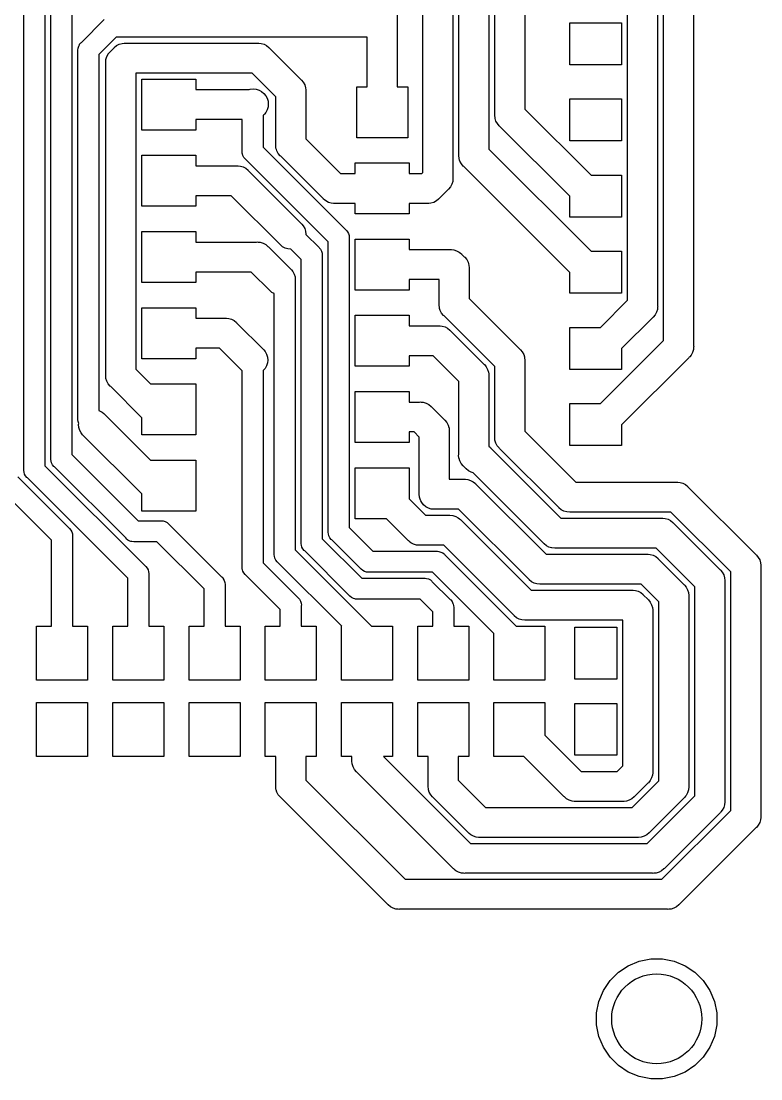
# Model space of a CAD drawing. Extents: x 90 to 153, y -149 to -36.
# Drawn here: x 127.92 to 152.57, y -149.07 to -113.8 of the extents above; entities that cross this region are included whole.
import ezdxf

# ---------------------------------------------------------------- set-up
doc = ezdxf.new("R2010")
doc.units = 0
doc.header["$MEASUREMENT"] = 0
doc.layers.add('BLACK', color=7, linetype='CONTINUOUS')

msp = doc.modelspace()

# ---------------------------------------------------------------- linework, layer by layer
at = {"layer": 'BLACK', "linetype": 'CONTINUOUS'}
for p, q in [((150.33, -107.742), (150.33, -124.629)), ((149.13, -108.239), (149.13, -123.289)), ((149.33, -124.447), (149.33, -107.924)), ((148.13, -123.107), (148.13, -108.45)), ((144.708, -108.927), (144.708, -116.733)), ((143.708, -116.915), (143.708, -109.109)), ((143.508, -109.624), (143.508, -118.073)), ((142.508, -118.255), (142.508, -109.806)), ((141.308, -118.843), (141.308, -110.303)), ((142.308, -110.121), (142.308, -119.025)), ((128.014, -128.754), (128.014, -110.431)), ((128.714, -110.66), (128.714, -128.626)), ((128.914, -128.381), (128.914, -111.799)), ((129.614, -111.927), (129.614, -128.253)), ((140.454, -112.356), (140.454, -115.99)), ((129.929, -114.509), (130.687, -113.751)), ((146.202, -115.254), (146.202, -113.854)), ((146.202, -113.854), (147.93, -113.854)), ((147.93, -113.854), (147.93, -115.254)), ((129.839, -114.634), (129.862, -114.592)), ((129.862, -114.592), (129.872, -114.574)), ((129.872, -114.574), (129.915, -114.52)), ((129.915, -114.52), (129.929, -114.509)), ((131.092, -114.336), (130.514, -114.914)), ((139.369, -114.336), (131.092, -114.336)), ((131.103, -114.618), (131.19, -114.572)), ((131.19, -114.572), (131.284, -114.543)), ((131.284, -114.543), (131.357, -114.536)), ((131.357, -114.536), (131.382, -114.534)), ((131.382, -114.534), (131.407, -114.536)), ((131.407, -114.536), (135.798, -114.536)), ((135.798, -114.536), (135.822, -114.534)), ((135.822, -114.534), (135.847, -114.536)), ((135.847, -114.536), (135.92, -114.543)), ((135.92, -114.543), (136.014, -114.572)), ((136.014, -114.572), (136.101, -114.618)), ((139.386, -114.338), (139.369, -114.336)), ((139.403, -114.336), (139.386, -114.338)), ((139.454, -114.331), (139.403, -114.336)), ((139.403, -114.336), (139.403, -114.336)), ((139.454, -115.99), (139.454, -114.331)), ((129.812, -114.769), (129.819, -114.7)), ((129.814, -114.786), (129.812, -114.769)), ((129.814, -127.061), (129.814, -114.786)), ((129.819, -114.7), (129.839, -114.634)), ((130.514, -114.914), (130.514, -126.784)), ((130.778, -114.984), (130.821, -114.904)), ((130.821, -114.904), (130.824, -114.897)), ((130.824, -114.897), (130.887, -114.821)), ((130.887, -114.821), (130.906, -114.805)), ((130.906, -114.805), (131.011, -114.7)), ((131.011, -114.7), (131.027, -114.681)), ((131.027, -114.681), (131.103, -114.618)), ((136.101, -114.618), (136.177, -114.681)), ((136.177, -114.681), (136.193, -114.7)), ((136.193, -114.7), (137.242, -115.749)), ((130.74, -115.176), (130.749, -115.078)), ((130.742, -115.201), (130.74, -115.176)), ((130.742, -125.591), (130.742, -115.201)), ((130.749, -115.078), (130.778, -114.984)), ((147.93, -115.254), (146.202, -115.254)), ((135.615, -115.536), (131.742, -115.536)), ((131.742, -115.536), (131.742, -125.409)), ((136.406, -116.327), (135.615, -115.536)), ((131.942, -117.436), (131.942, -115.736)), ((131.942, -115.736), (133.742, -115.736)), ((133.742, -115.736), (133.742, -116.086)), ((137.242, -115.749), (137.261, -115.765)), ((137.261, -115.765), (137.324, -115.841)), ((137.324, -115.841), (137.37, -115.928)), ((137.37, -115.928), (137.399, -116.022)), ((139.104, -117.69), (139.104, -115.99)), ((139.104, -115.99), (139.454, -115.99)), ((140.454, -115.99), (140.804, -115.99)), ((140.804, -115.99), (140.804, -117.69)), ((133.742, -116.086), (135.517, -116.086)), ((135.517, -116.086), (135.558, -116.074)), ((135.558, -116.074), (135.656, -116.064)), ((135.656, -116.064), (135.754, -116.074)), ((135.754, -116.074), (135.848, -116.102)), ((135.848, -116.102), (135.935, -116.149)), ((135.935, -116.149), (136.011, -116.211)), ((136.011, -116.211), (136.073, -116.287)), ((136.073, -116.287), (136.12, -116.374)), ((136.406, -117.91), (136.406, -116.327)), ((137.399, -116.022), (137.406, -116.095)), ((137.406, -116.095), (137.406, -116.095)), ((137.406, -116.095), (137.408, -116.12)), ((137.408, -116.12), (137.406, -116.144)), ((137.406, -116.144), (137.406, -117.727)), ((136.12, -116.374), (136.148, -116.468)), ((136.148, -116.664), (136.12, -116.759)), ((136.148, -116.468), (136.158, -116.566)), ((136.158, -116.566), (136.148, -116.664)), ((146.202, -117.794), (146.202, -116.394)), ((146.202, -116.394), (147.93, -116.394)), ((147.93, -116.394), (147.93, -117.794)), ((135.991, -116.941), (135.986, -116.946)), ((135.986, -116.946), (135.986, -118.004)), ((136.007, -116.922), (135.991, -116.941)), ((136.026, -116.903), (136.007, -116.922)), ((136.073, -116.846), (136.026, -116.903)), ((136.12, -116.759), (136.073, -116.846)), ((143.706, -116.94), (143.708, -116.915)), ((143.715, -117.038), (143.706, -116.94)), ((143.719, -117.05), (143.715, -117.038)), ((143.744, -117.132), (143.719, -117.05)), ((144.708, -116.733), (146.91, -118.934)), ((135.286, -117.086), (133.742, -117.086)), ((133.742, -117.086), (133.742, -117.436)), ((135.286, -118.132), (135.286, -117.086)), ((143.79, -117.219), (143.744, -117.132)), ((143.853, -117.295), (143.79, -117.219)), ((143.872, -117.311), (143.853, -117.295)), ((146.202, -119.641), (143.872, -117.311)), ((133.742, -117.436), (131.942, -117.436)), ((137.406, -117.727), (138.559, -118.88)), ((140.804, -117.69), (139.104, -117.69)), ((135.284, -118.149), (135.286, -118.132)), ((135.986, -118.004), (138.739, -120.757)), ((136.404, -117.934), (136.406, -117.91)), ((136.413, -118.032), (136.404, -117.934)), ((136.428, -118.08), (136.413, -118.032)), ((136.442, -118.126), (136.428, -118.08)), ((136.488, -118.213), (136.442, -118.126)), ((143.508, -118.073), (146.91, -121.474)), ((147.93, -117.794), (146.202, -117.794)), ((131.942, -119.976), (131.942, -118.276)), ((131.942, -118.276), (133.742, -118.276)), ((133.742, -118.276), (133.742, -118.626)), ((135.291, -118.218), (135.284, -118.149)), ((135.295, -118.229), (135.291, -118.218)), ((135.311, -118.284), (135.295, -118.229)), ((135.344, -118.344), (135.311, -118.284)), ((135.387, -118.398), (135.344, -118.344)), ((135.401, -118.409), (135.387, -118.398)), ((138.154, -121.162), (135.401, -118.409)), ((136.551, -118.289), (136.488, -118.213)), ((136.57, -118.305), (136.551, -118.289)), ((137.981, -119.716), (136.57, -118.305)), ((142.506, -118.28), (142.508, -118.255)), ((142.515, -118.378), (142.506, -118.28)), ((142.533, -118.437), (142.515, -118.378)), ((142.544, -118.472), (142.533, -118.437)), ((142.59, -118.559), (142.544, -118.472)), ((133.742, -118.626), (135.103, -118.626)), ((135.103, -118.626), (135.128, -118.624)), ((135.128, -118.624), (135.153, -118.626)), ((135.153, -118.626), (135.226, -118.633)), ((135.226, -118.633), (135.32, -118.662)), ((135.32, -118.662), (135.407, -118.708)), ((135.407, -118.708), (135.483, -118.771)), ((135.483, -118.771), (135.499, -118.79)), ((135.499, -118.79), (137.277, -120.568)), ((139.054, -118.88), (139.054, -118.53)), ((139.054, -118.53), (140.854, -118.53)), ((140.854, -118.53), (140.854, -118.88)), ((142.653, -118.635), (142.59, -118.559)), ((142.672, -118.651), (142.653, -118.635)), ((146.202, -122.181), (142.672, -118.651)), ((138.559, -118.88), (139.054, -118.88)), ((140.854, -118.88), (141.271, -118.88)), ((141.271, -118.88), (141.308, -118.843)), ((142.301, -119.148), (142.272, -119.242)), ((142.308, -119.075), (142.301, -119.148)), ((142.308, -119.025), (142.31, -119.05)), ((142.31, -119.05), (142.308, -119.075)), ((146.91, -118.934), (147.93, -118.934)), ((147.93, -118.934), (147.93, -120.334)), ((142.144, -119.421), (141.849, -119.716)), ((142.163, -119.405), (142.144, -119.421)), ((142.226, -119.329), (142.163, -119.405)), ((142.272, -119.242), (142.226, -119.329)), ((134.921, -119.626), (133.742, -119.626)), ((133.742, -119.626), (133.742, -119.976)), ((136.57, -121.275), (134.921, -119.626)), ((137.997, -119.735), (137.981, -119.716)), ((138.073, -119.798), (137.997, -119.735)), ((138.16, -119.844), (138.073, -119.798)), ((138.254, -119.873), (138.16, -119.844)), ((138.327, -119.88), (138.254, -119.873)), ((138.352, -119.882), (138.327, -119.88)), ((138.327, -119.88), (138.327, -119.88)), ((138.376, -119.88), (138.352, -119.882)), ((139.054, -119.88), (138.376, -119.88)), ((139.054, -120.23), (139.054, -119.88)), ((141.453, -119.88), (140.854, -119.88)), ((140.854, -119.88), (140.854, -120.23)), ((141.478, -119.882), (141.453, -119.88)), ((141.503, -119.88), (141.478, -119.882)), ((141.576, -119.873), (141.503, -119.88)), ((141.67, -119.844), (141.576, -119.873)), ((141.757, -119.798), (141.67, -119.844)), ((141.833, -119.735), (141.757, -119.798)), ((141.849, -119.716), (141.833, -119.735)), ((146.202, -120.334), (146.202, -119.641)), ((133.742, -119.976), (131.942, -119.976)), ((140.854, -120.23), (139.054, -120.23)), ((137.277, -120.568), (137.324, -120.625)), ((147.93, -120.334), (146.202, -120.334)), ((131.942, -122.516), (131.942, -120.816)), ((131.942, -120.816), (133.742, -120.816)), ((133.742, -120.816), (133.742, -121.166)), ((137.324, -120.625), (137.37, -120.712)), ((137.37, -120.712), (137.399, -120.806)), ((137.399, -120.806), (137.408, -120.904)), ((137.408, -120.904), (137.408, -120.911)), ((137.408, -120.911), (137.839, -121.342)), ((138.739, -120.757), (138.753, -120.768)), ((138.753, -120.768), (138.764, -120.782)), ((138.764, -120.782), (138.764, -120.782)), ((138.764, -120.782), (138.796, -120.822)), ((138.796, -120.822), (138.796, -120.822)), ((138.796, -120.822), (138.829, -120.882)), ((138.829, -120.882), (138.849, -120.948)), ((138.849, -120.948), (138.854, -121)), ((133.742, -121.166), (135.767, -121.166)), ((135.767, -121.166), (135.792, -121.164)), ((135.792, -121.164), (135.817, -121.166)), ((135.817, -121.166), (135.89, -121.173)), ((135.89, -121.173), (135.984, -121.202)), ((135.984, -121.202), (136.071, -121.248)), ((136.071, -121.248), (136.147, -121.311)), ((136.627, -121.322), (136.57, -121.275)), ((138.154, -130.813), (138.154, -121.162)), ((138.854, -121), (138.856, -121.017)), ((138.856, -121.017), (138.854, -121.034)), ((138.854, -121.034), (138.854, -130.685)), ((139.054, -122.77), (139.054, -121.07)), ((139.054, -121.07), (140.854, -121.07)), ((140.854, -121.07), (140.854, -121.42)), ((136.147, -121.311), (136.163, -121.33)), ((136.163, -121.33), (136.925, -122.092)), ((136.714, -121.368), (136.627, -121.322)), ((136.808, -121.397), (136.714, -121.368)), ((136.906, -121.406), (136.808, -121.397)), ((136.913, -121.406), (136.906, -121.406)), ((137.254, -121.747), (136.913, -121.406)), ((137.839, -121.342), (137.853, -121.353)), ((137.853, -121.353), (137.864, -121.367)), ((137.864, -121.367), (137.864, -121.367)), ((137.864, -121.367), (137.896, -121.407)), ((137.896, -121.407), (137.896, -121.407)), ((137.896, -121.407), (137.929, -121.467)), ((137.929, -121.467), (137.949, -121.533)), ((137.949, -121.533), (137.952, -121.567)), ((137.952, -121.567), (137.956, -121.602)), ((137.956, -121.602), (137.954, -121.619)), ((137.954, -121.619), (137.954, -131.058)), ((140.854, -121.42), (142.215, -121.42)), ((142.215, -121.42), (142.24, -121.418)), ((142.24, -121.418), (142.265, -121.42)), ((142.265, -121.42), (142.338, -121.427)), ((142.338, -121.427), (142.432, -121.456)), ((142.432, -121.456), (142.519, -121.502)), ((142.519, -121.502), (142.595, -121.565)), ((142.595, -121.565), (142.611, -121.584)), ((142.611, -121.584), (142.687, -121.66)), ((146.91, -121.474), (147.93, -121.474)), ((147.93, -121.474), (147.93, -122.874)), ((137.254, -131.186), (137.254, -121.747)), ((142.687, -121.66), (142.706, -121.676)), ((142.706, -121.676), (142.769, -121.752)), ((142.769, -121.752), (142.815, -121.839)), ((142.815, -121.839), (142.833, -121.897)), ((142.833, -121.897), (142.844, -121.933)), ((142.844, -121.933), (142.853, -122.031)), ((135.585, -122.166), (133.742, -122.166)), ((133.742, -122.166), (133.742, -122.516)), ((136.218, -122.799), (135.585, -122.166)), ((136.925, -122.092), (136.972, -122.149)), ((136.972, -122.149), (137.018, -122.236)), ((137.018, -122.236), (137.047, -122.33)), ((137.047, -122.33), (137.056, -122.428)), ((142.853, -122.031), (142.851, -122.056)), ((142.851, -122.056), (142.851, -123.053)), ((146.202, -122.874), (146.202, -122.181)), ((133.742, -122.516), (131.942, -122.516)), ((137.056, -122.428), (137.054, -122.453)), ((137.054, -122.453), (137.054, -131.431)), ((141.851, -122.42), (140.854, -122.42)), ((140.854, -122.42), (140.854, -122.77)), ((141.851, -123.235), (141.851, -122.42)), ((136.275, -122.846), (136.218, -122.799)), ((136.354, -122.888), (136.275, -122.846)), ((136.354, -131.558), (136.354, -122.888)), ((140.854, -122.77), (139.054, -122.77)), ((142.851, -123.053), (144.538, -124.74)), ((147.93, -122.874), (146.202, -122.874)), ((131.942, -125.056), (131.942, -123.356)), ((131.942, -123.356), (133.742, -123.356)), ((133.742, -123.356), (133.742, -123.706)), ((141.849, -123.26), (141.851, -123.235)), ((141.858, -123.358), (141.849, -123.26)), ((141.867, -123.387), (141.858, -123.358)), ((141.887, -123.452), (141.867, -123.387)), ((147.222, -124.014), (148.13, -123.107)), ((149.122, -123.412), (149.094, -123.506)), ((149.13, -123.339), (149.122, -123.412)), ((149.13, -123.289), (149.132, -123.314)), ((149.132, -123.314), (149.13, -123.339)), ((149.13, -123.339), (149.13, -123.339)), ((133.742, -123.706), (134.717, -123.706)), ((134.717, -123.706), (134.742, -123.704)), ((134.742, -123.704), (134.767, -123.706)), ((134.767, -123.706), (134.84, -123.713)), ((134.84, -123.713), (134.934, -123.742)), ((134.934, -123.742), (135.021, -123.788)), ((139.054, -125.31), (139.054, -123.61)), ((139.054, -123.61), (140.854, -123.61)), ((140.854, -123.61), (140.854, -123.96)), ((141.933, -123.539), (141.887, -123.452)), ((141.996, -123.615), (141.933, -123.539)), ((142.015, -123.631), (141.996, -123.615)), ((143.702, -125.318), (142.015, -123.631)), ((148.966, -123.685), (147.93, -124.721)), ((148.985, -123.669), (148.966, -123.685)), ((149.047, -123.593), (148.985, -123.669)), ((149.094, -123.506), (149.047, -123.593)), ((135.021, -123.788), (135.097, -123.851)), ((135.097, -123.851), (135.113, -123.87)), ((135.113, -123.87), (136.007, -124.764)), ((140.854, -123.96), (141.829, -123.96)), ((141.829, -123.96), (141.854, -123.958)), ((141.854, -123.958), (141.879, -123.96)), ((141.879, -123.96), (141.952, -123.967)), ((141.952, -123.967), (142.046, -123.996)), ((142.046, -123.996), (142.133, -124.042)), ((142.133, -124.042), (142.209, -124.105)), ((142.209, -124.105), (142.225, -124.124)), ((142.225, -124.124), (143.338, -125.237)), ((146.202, -125.414), (146.202, -124.014)), ((146.202, -124.014), (147.222, -124.014)), ((147.222, -126.554), (149.33, -124.447)), ((134.535, -124.706), (133.742, -124.706)), ((133.742, -124.706), (133.742, -125.056)), ((135.286, -125.457), (134.535, -124.706)), ((136.007, -124.764), (136.054, -124.821)), ((136.054, -124.821), (136.1, -124.908)), ((144.538, -124.74), (144.557, -124.756)), ((144.557, -124.756), (144.62, -124.832)), ((144.62, -124.832), (144.666, -124.919)), ((147.93, -124.721), (147.93, -125.414)), ((150.322, -124.752), (150.294, -124.846)), ((150.33, -124.679), (150.322, -124.752)), ((150.33, -124.629), (150.332, -124.654)), ((150.332, -124.654), (150.33, -124.679)), ((133.742, -125.056), (131.942, -125.056)), ((136.1, -124.908), (136.129, -125.002)), ((136.129, -125.002), (136.138, -125.1)), ((136.138, -125.1), (136.129, -125.198)), ((141.647, -124.96), (140.854, -124.96)), ((140.854, -124.96), (140.854, -125.31)), ((142.502, -125.815), (141.647, -124.96)), ((144.666, -124.919), (144.689, -124.993)), ((144.689, -124.993), (144.695, -125.013)), ((144.695, -125.013), (144.704, -125.111)), ((144.704, -125.111), (144.702, -125.135)), ((144.702, -125.135), (144.702, -127.47)), ((150.166, -125.025), (147.93, -127.261)), ((150.185, -125.009), (150.166, -125.025)), ((150.201, -124.99), (150.185, -125.009)), ((150.247, -124.933), (150.201, -124.99)), ((150.201, -124.99), (150.201, -124.99)), ((150.294, -124.846), (150.247, -124.933)), ((150.294, -124.846), (150.294, -124.846)), ((131.742, -125.409), (132.229, -125.896)), ((135.286, -131.987), (135.286, -125.457)), ((135.991, -125.455), (135.986, -125.46)), ((135.986, -125.46), (135.986, -131.859)), ((136.054, -125.379), (135.991, -125.455)), ((136.1, -125.292), (136.054, -125.379)), ((136.129, -125.198), (136.1, -125.292)), ((140.854, -125.31), (139.054, -125.31)), ((143.338, -125.237), (143.357, -125.253)), ((143.357, -125.253), (143.42, -125.329)), ((143.42, -125.329), (143.466, -125.416)), ((143.466, -125.416), (143.495, -125.51)), ((143.495, -125.51), (143.5, -125.563)), ((143.702, -127.653), (143.702, -125.318)), ((147.93, -125.414), (146.202, -125.414)), ((130.74, -125.616), (130.742, -125.591)), ((130.742, -125.641), (130.74, -125.616)), ((130.749, -125.714), (130.742, -125.641)), ((130.778, -125.808), (130.749, -125.714)), ((130.824, -125.895), (130.778, -125.808)), ((142.502, -128.245), (142.502, -125.815)), ((143.5, -125.563), (143.504, -125.608)), ((143.504, -125.608), (143.502, -125.633)), ((143.502, -125.633), (143.502, -127.974)), ((130.887, -125.971), (130.824, -125.895)), ((130.906, -125.987), (130.887, -125.971)), ((131.942, -127.023), (130.906, -125.987)), ((132.229, -125.896), (133.742, -125.896)), ((133.742, -125.896), (133.742, -127.596)), ((139.054, -127.85), (139.054, -126.15)), ((139.054, -126.15), (140.854, -126.15)), ((140.854, -126.15), (140.854, -126.5)), ((140.854, -126.5), (141.199, -126.5)), ((141.199, -126.5), (141.224, -126.498)), ((141.224, -126.498), (141.249, -126.5)), ((141.249, -126.5), (141.322, -126.507)), ((141.322, -126.507), (141.416, -126.536)), ((141.416, -126.536), (141.503, -126.582)), ((141.503, -126.582), (141.579, -126.645)), ((146.202, -127.954), (146.202, -126.554)), ((146.202, -126.554), (147.222, -126.554)), ((130.514, -126.784), (130.532, -126.79)), ((130.532, -126.79), (130.619, -126.836)), ((130.619, -126.836), (130.676, -126.883)), ((130.676, -126.883), (132.229, -128.436)), ((141.579, -126.645), (141.595, -126.664)), ((141.595, -126.664), (142.023, -127.092)), ((129.812, -127.078), (129.814, -127.061)), ((129.814, -127.095), (129.812, -127.078)), ((129.819, -127.147), (129.814, -127.095)), ((129.839, -127.213), (129.819, -127.147)), ((129.838, -127.254), (129.841, -127.217)), ((129.847, -127.352), (129.838, -127.254)), ((129.841, -127.217), (129.839, -127.213)), ((131.942, -127.596), (131.942, -127.023)), ((142.023, -127.092), (142.042, -127.108)), ((142.042, -127.108), (142.105, -127.184)), ((142.105, -127.184), (142.151, -127.271)), ((142.151, -127.271), (142.176, -127.352)), ((147.93, -127.261), (147.93, -127.954)), ((129.876, -127.446), (129.847, -127.352)), ((129.922, -127.533), (129.876, -127.446)), ((129.969, -127.59), (129.922, -127.533)), ((131.942, -129.563), (129.969, -127.59)), ((133.742, -127.596), (131.942, -127.596)), ((141.017, -127.5), (140.854, -127.5)), ((140.854, -127.5), (140.854, -127.85)), ((141.187, -127.67), (141.017, -127.5)), ((142.176, -127.352), (142.18, -127.365)), ((142.18, -127.365), (142.189, -127.463)), ((142.189, -127.463), (142.187, -127.488)), ((142.187, -127.488), (142.187, -129.076)), ((143.7, -127.677), (143.702, -127.653)), ((144.702, -127.47), (146.406, -129.174)), ((140.854, -127.85), (139.054, -127.85)), ((141.187, -129.551), (141.187, -127.67)), ((143.502, -127.974), (143.559, -128.021)), ((143.709, -127.775), (143.7, -127.677)), ((143.738, -127.87), (143.709, -127.775)), ((143.784, -127.957), (143.738, -127.87)), ((143.847, -128.033), (143.784, -127.957)), ((147.93, -127.954), (146.202, -127.954)), ((129.614, -128.253), (131.821, -130.46)), ((142.5, -128.27), (142.502, -128.245)), ((142.509, -128.368), (142.5, -128.27)), ((143.559, -128.021), (143.574, -128.04)), ((143.574, -128.04), (145.909, -130.374)), ((143.866, -128.048), (143.847, -128.033)), ((145.828, -130.01), (143.866, -128.048)), ((128.714, -128.626), (132.061, -131.973)), ((128.912, -128.398), (128.914, -128.381)), ((128.914, -128.415), (128.912, -128.398)), ((128.919, -128.467), (128.914, -128.415)), ((128.939, -128.533), (128.919, -128.467)), ((128.972, -128.593), (128.939, -128.533)), ((129.015, -128.647), (128.972, -128.593)), ((129.029, -128.658), (129.015, -128.647)), ((131.416, -131.045), (129.029, -128.658)), ((132.229, -128.436), (133.742, -128.436)), ((133.742, -128.436), (133.742, -130.136)), ((139.054, -130.39), (139.054, -128.69)), ((139.054, -128.69), (140.854, -128.69)), ((140.854, -128.69), (140.854, -129.733)), ((142.516, -128.389), (142.509, -128.368)), ((142.538, -128.462), (142.516, -128.389)), ((142.584, -128.549), (142.538, -128.462)), ((142.647, -128.625), (142.584, -128.549)), ((142.666, -128.641), (142.647, -128.625)), ((142.737, -128.712), (142.666, -128.641)), ((127.814, -128.999), (129.521, -130.706)), ((128.012, -128.771), (128.014, -128.754)), ((128.014, -128.788), (128.012, -128.771)), ((128.019, -128.839), (128.014, -128.788)), ((128.039, -128.905), (128.019, -128.839)), ((128.072, -128.966), (128.039, -128.905)), ((128.115, -129.019), (128.072, -128.966)), ((128.129, -129.03), (128.115, -129.019)), ((131.476, -132.378), (128.129, -129.03)), ((142.753, -128.731), (142.737, -128.712)), ((142.829, -128.794), (142.753, -128.731)), ((142.916, -128.84), (142.829, -128.794)), ((142.98, -128.86), (142.916, -128.84)), ((145.331, -131.21), (142.98, -128.86)), ((128.936, -131.111), (127.229, -129.403)), ((142.187, -129.076), (142.682, -129.076)), ((142.682, -129.076), (142.706, -129.074)), ((142.706, -129.074), (142.731, -129.076)), ((142.731, -129.076), (142.804, -129.083)), ((142.804, -129.083), (142.899, -129.112)), ((142.899, -129.112), (142.986, -129.158)), ((142.986, -129.158), (143.062, -129.221)), ((143.062, -129.221), (143.077, -129.24)), ((143.077, -129.24), (145.412, -131.574)), ((146.406, -129.174), (149.756, -129.174)), ((149.756, -129.174), (149.781, -129.172)), ((149.781, -129.172), (149.805, -129.174)), ((149.805, -129.174), (149.879, -129.181)), ((149.879, -129.181), (149.973, -129.21)), ((149.973, -129.21), (150.06, -129.256)), ((150.06, -129.256), (150.136, -129.319)), ((150.136, -129.319), (150.152, -129.338)), ((150.152, -129.338), (152.402, -131.588)), ((131.942, -130.136), (131.942, -129.563)), ((140.854, -129.733), (141.397, -130.276)), ((141.185, -129.576), (141.187, -129.551)), ((141.194, -129.674), (141.185, -129.576)), ((141.223, -129.768), (141.194, -129.674)), ((141.237, -129.794), (141.223, -129.768)), ((141.269, -129.855), (141.237, -129.794)), ((141.332, -129.931), (141.269, -129.855)), ((141.408, -129.994), (141.332, -129.931)), ((141.495, -130.04), (141.408, -129.994)), ((141.589, -130.069), (141.495, -130.04)), ((141.687, -130.078), (141.589, -130.069)), ((141.712, -130.076), (141.687, -130.078)), ((142.499, -130.076), (141.712, -130.076)), ((144.833, -132.41), (142.499, -130.076)), ((145.843, -130.029), (145.828, -130.01)), ((145.919, -130.092), (145.843, -130.029)), ((146.006, -130.138), (145.919, -130.092)), ((131.821, -130.46), (132.571, -130.46)), ((133.742, -130.136), (131.942, -130.136)), ((132.571, -130.46), (132.588, -130.458)), ((132.588, -130.458), (132.605, -130.46)), ((132.605, -130.46), (132.605, -130.46)), ((132.605, -130.46), (132.657, -130.465)), ((132.657, -130.465), (132.723, -130.485)), ((140.097, -130.39), (139.054, -130.39)), ((140.819, -131.112), (140.097, -130.39)), ((141.397, -130.276), (142.185, -130.276)), ((142.185, -130.276), (142.209, -130.274)), ((142.209, -130.274), (142.307, -130.283)), ((142.307, -130.283), (142.402, -130.312)), ((142.402, -130.312), (142.488, -130.358)), ((142.488, -130.358), (142.527, -130.39)), ((142.527, -130.39), (142.565, -130.421)), ((142.565, -130.421), (142.58, -130.44)), ((142.58, -130.44), (144.914, -132.774)), ((145.909, -130.374), (149.259, -130.374)), ((146.101, -130.167), (146.006, -130.138)), ((146.199, -130.176), (146.101, -130.167)), ((146.223, -130.174), (146.199, -130.176)), ((149.574, -130.174), (146.223, -130.174)), ((149.259, -130.374), (149.284, -130.372)), ((149.284, -130.372), (149.308, -130.374)), ((149.308, -130.374), (149.382, -130.381)), ((149.382, -130.381), (149.476, -130.41)), ((149.476, -130.41), (149.563, -130.456)), ((149.563, -130.456), (149.639, -130.519)), ((151.566, -132.166), (149.574, -130.174)), ((129.521, -130.706), (129.535, -130.717)), ((129.535, -130.717), (129.578, -130.77)), ((129.578, -130.77), (129.611, -130.831)), ((132.723, -130.485), (132.783, -130.518)), ((132.783, -130.518), (132.837, -130.561)), ((132.837, -130.561), (132.848, -130.575)), ((132.848, -130.575), (134.601, -132.328)), ((138.152, -130.83), (138.154, -130.813)), ((138.854, -130.685), (139.645, -131.476)), ((149.639, -130.519), (149.655, -130.538)), ((149.655, -130.538), (151.202, -132.085)), ((128.936, -133.974), (128.936, -131.111)), ((129.611, -130.831), (129.631, -130.897)), ((129.631, -130.897), (129.632, -130.91)), ((129.632, -130.91), (129.638, -130.966)), ((129.638, -130.966), (129.636, -130.983)), ((129.636, -130.983), (129.636, -133.974)), ((131.427, -131.059), (131.416, -131.045)), ((131.481, -131.102), (131.427, -131.059)), ((131.541, -131.135), (131.481, -131.102)), ((131.581, -131.147), (131.541, -131.135)), ((131.607, -131.155), (131.581, -131.147)), ((131.676, -131.162), (131.607, -131.155)), ((131.693, -131.16), (131.676, -131.162)), ((132.443, -131.16), (131.693, -131.16)), ((134.016, -132.733), (132.443, -131.16)), ((137.954, -131.058), (139.272, -132.376)), ((138.154, -130.847), (138.152, -130.83)), ((138.159, -130.899), (138.154, -130.847)), ((138.179, -130.965), (138.159, -130.899)), ((138.212, -131.025), (138.179, -130.965)), ((138.255, -131.079), (138.212, -131.025)), ((138.269, -131.09), (138.255, -131.079)), ((139.24, -132.061), (138.269, -131.09)), ((140.835, -131.131), (140.819, -131.112)), ((140.854, -131.147), (140.835, -131.131)), ((140.911, -131.194), (140.854, -131.147)), ((140.854, -131.147), (140.854, -131.147)), ((137.054, -131.431), (139.597, -133.974)), ((137.252, -131.203), (137.254, -131.186)), ((137.255, -131.225), (137.252, -131.203)), ((137.259, -131.271), (137.255, -131.225)), ((137.279, -131.337), (137.259, -131.271)), ((137.312, -131.398), (137.279, -131.337)), ((137.355, -131.451), (137.312, -131.398)), ((137.369, -131.462), (137.355, -131.451)), ((138.868, -132.961), (137.369, -131.462)), ((139.645, -131.476), (141.757, -131.476)), ((140.998, -131.24), (140.911, -131.194)), ((141.092, -131.269), (140.998, -131.24)), ((141.19, -131.278), (141.092, -131.269)), ((141.215, -131.276), (141.19, -131.278)), ((142.002, -131.276), (141.215, -131.276)), ((141.757, -131.476), (141.774, -131.474)), ((141.774, -131.474), (141.792, -131.476)), ((141.792, -131.476), (141.792, -131.476)), ((141.792, -131.476), (141.843, -131.481)), ((141.843, -131.481), (141.909, -131.501)), ((141.909, -131.501), (141.97, -131.534)), ((144.336, -133.61), (142.002, -131.276)), ((145.346, -131.229), (145.331, -131.21)), ((145.422, -131.292), (145.346, -131.229)), ((145.509, -131.338), (145.422, -131.292)), ((145.597, -131.365), (145.509, -131.338)), ((145.603, -131.367), (145.597, -131.365)), ((145.701, -131.376), (145.603, -131.367)), ((145.726, -131.374), (145.701, -131.376)), ((149.077, -131.374), (145.726, -131.374)), ((150.366, -132.663), (149.077, -131.374)), ((135.986, -131.859), (137.141, -133.014)), ((136.352, -131.576), (136.354, -131.558)), ((136.354, -131.593), (136.352, -131.576)), ((136.359, -131.644), (136.354, -131.593)), ((136.379, -131.71), (136.359, -131.644)), ((136.412, -131.771), (136.379, -131.71)), ((136.455, -131.824), (136.412, -131.771)), ((136.469, -131.835), (136.455, -131.824)), ((138.607, -133.974), (136.469, -131.835)), ((141.97, -131.534), (142.023, -131.577)), ((142.023, -131.577), (142.034, -131.591)), ((142.034, -131.591), (144.417, -133.974)), ((145.412, -131.574), (148.762, -131.574)), ((148.762, -131.574), (148.787, -131.572)), ((148.787, -131.572), (148.811, -131.574)), ((148.811, -131.574), (148.885, -131.581)), ((148.885, -131.581), (148.979, -131.61)), ((148.979, -131.61), (149.066, -131.656)), ((149.066, -131.656), (149.142, -131.719)), ((149.142, -131.719), (149.158, -131.738)), ((149.158, -131.738), (150.002, -132.582)), ((152.402, -131.588), (152.421, -131.604)), ((152.421, -131.604), (152.484, -131.68)), ((152.484, -131.68), (152.53, -131.767)), ((152.53, -131.767), (152.559, -131.861)), ((152.559, -131.861), (152.566, -131.935)), ((132.061, -131.973), (132.075, -131.984)), ((132.075, -131.984), (132.118, -132.037)), ((132.118, -132.037), (132.151, -132.098)), ((132.151, -132.098), (132.171, -132.164)), ((132.171, -132.164), (132.176, -132.216)), ((132.176, -132.216), (132.178, -132.233)), ((132.178, -132.233), (132.176, -132.25)), ((135.284, -132.004), (135.286, -131.987)), ((135.291, -132.073), (135.284, -132.004)), ((135.3, -132.101), (135.291, -132.073)), ((135.311, -132.139), (135.3, -132.101)), ((135.344, -132.199), (135.311, -132.139)), ((135.387, -132.253), (135.344, -132.199)), ((139.251, -132.075), (139.24, -132.061)), ((139.305, -132.118), (139.251, -132.075)), ((139.365, -132.151), (139.305, -132.118)), ((139.431, -132.171), (139.365, -132.151)), ((139.483, -132.176), (139.431, -132.171)), ((139.5, -132.178), (139.483, -132.176)), ((139.483, -132.176), (139.483, -132.176)), ((139.517, -132.176), (139.5, -132.178)), ((141.629, -132.176), (139.517, -132.176)), ((143.676, -134.223), (141.629, -132.176)), ((151.202, -132.085), (151.221, -132.101)), ((151.221, -132.101), (151.237, -132.12)), ((151.237, -132.12), (151.237, -132.12)), ((151.237, -132.12), (151.284, -132.177)), ((151.284, -132.177), (151.33, -132.264)), ((151.566, -140.122), (151.566, -132.166)), ((152.566, -131.935), (152.566, -131.935)), ((152.566, -131.935), (152.568, -131.959)), ((152.568, -131.959), (152.566, -131.984)), ((152.566, -131.984), (152.566, -140.304)), ((131.476, -133.974), (131.476, -132.378)), ((132.176, -132.25), (132.176, -133.974)), ((134.601, -132.328), (134.615, -132.339)), ((134.615, -132.339), (134.649, -132.381)), ((134.649, -132.381), (134.658, -132.393)), ((134.658, -132.393), (134.691, -132.453)), ((134.691, -132.453), (134.711, -132.519)), ((134.711, -132.519), (134.718, -132.588)), ((134.718, -132.588), (134.716, -132.605)), ((135.401, -132.264), (135.387, -132.253)), ((136.556, -133.419), (135.401, -132.264)), ((139.272, -132.376), (141.345, -132.376)), ((141.345, -132.376), (141.362, -132.374)), ((141.362, -132.374), (141.379, -132.376)), ((141.379, -132.376), (141.379, -132.376)), ((141.379, -132.376), (141.431, -132.381)), ((141.431, -132.381), (141.497, -132.401)), ((141.497, -132.401), (141.557, -132.434)), ((141.557, -132.434), (141.611, -132.477)), ((141.611, -132.477), (141.622, -132.491)), ((141.622, -132.491), (142.221, -133.09)), ((144.849, -132.429), (144.833, -132.41)), ((144.925, -132.492), (144.849, -132.429)), ((145.012, -132.538), (144.925, -132.492)), ((145.106, -132.567), (145.012, -132.538)), ((145.204, -132.576), (145.106, -132.567)), ((145.229, -132.574), (145.204, -132.576)), ((148.58, -132.574), (145.229, -132.574)), ((149.166, -133.16), (148.58, -132.574)), ((150.002, -132.582), (150.021, -132.598)), ((151.33, -132.264), (151.359, -132.358)), ((151.359, -132.358), (151.368, -132.456)), ((151.368, -132.456), (151.366, -132.481)), ((151.366, -132.481), (151.366, -139.807)), ((134.016, -133.974), (134.016, -132.733)), ((134.716, -132.605), (134.716, -133.974)), ((144.914, -132.774), (148.265, -132.774)), ((148.265, -132.774), (148.29, -132.772)), ((148.29, -132.772), (148.314, -132.774)), ((148.314, -132.774), (148.388, -132.781)), ((148.388, -132.781), (148.482, -132.81)), ((148.482, -132.81), (148.569, -132.856)), ((148.569, -132.856), (148.645, -132.919)), ((148.645, -132.919), (148.661, -132.938)), ((148.661, -132.938), (148.802, -133.079)), ((150.021, -132.598), (150.037, -132.617)), ((150.037, -132.617), (150.037, -132.617)), ((150.037, -132.617), (150.084, -132.674)), ((150.084, -132.674), (150.13, -132.761)), ((150.13, -132.761), (150.159, -132.855)), ((150.159, -132.855), (150.168, -132.953)), ((150.366, -139.625), (150.366, -132.663)), ((137.141, -133.014), (137.155, -133.025)), ((137.155, -133.025), (137.166, -133.039)), ((137.166, -133.039), (137.166, -133.039)), ((137.166, -133.039), (137.176, -133.051)), ((137.176, -133.051), (137.198, -133.079)), ((137.198, -133.079), (137.231, -133.139)), ((137.231, -133.139), (137.242, -133.176)), ((137.242, -133.176), (137.251, -133.205)), ((137.251, -133.205), (137.258, -133.274)), ((137.258, -133.274), (137.256, -133.291)), ((137.256, -133.291), (137.256, -133.974)), ((138.879, -132.975), (138.868, -132.961)), ((138.932, -133.018), (138.879, -132.975)), ((138.993, -133.051), (138.932, -133.018)), ((139.039, -133.065), (138.993, -133.051)), ((139.059, -133.071), (139.039, -133.065)), ((139.127, -133.078), (139.059, -133.071)), ((139.144, -133.076), (139.127, -133.078)), ((141.217, -133.076), (139.144, -133.076)), ((141.636, -133.495), (141.217, -133.076)), ((142.221, -133.09), (142.235, -133.101)), ((142.235, -133.101), (142.278, -133.155)), ((142.278, -133.155), (142.311, -133.215)), ((142.311, -133.215), (142.319, -133.242)), ((142.319, -133.242), (142.331, -133.281)), ((142.331, -133.281), (142.338, -133.35)), ((148.802, -133.079), (148.821, -133.095)), ((148.821, -133.095), (148.884, -133.171)), ((148.884, -133.171), (148.93, -133.258)), ((148.93, -133.258), (148.959, -133.352)), ((149.166, -139.128), (149.166, -133.16)), ((150.168, -132.953), (150.166, -132.978)), ((150.166, -132.978), (150.166, -139.31)), ((136.556, -133.974), (136.556, -133.419)), ((141.636, -133.974), (141.636, -133.495)), ((142.338, -133.35), (142.336, -133.367)), ((142.336, -133.367), (142.336, -133.974)), ((144.352, -133.629), (144.336, -133.61)), ((144.428, -133.692), (144.352, -133.629)), ((148.959, -133.352), (148.966, -133.426)), ((148.966, -133.426), (148.966, -133.426)), ((148.966, -133.426), (148.968, -133.45)), ((148.968, -133.45), (148.966, -133.475)), ((148.966, -133.475), (148.966, -138.813)), ((128.436, -135.774), (128.436, -133.974)), ((128.436, -133.974), (128.936, -133.974)), ((129.636, -133.974), (130.136, -133.974)), ((130.136, -133.974), (130.136, -135.774)), ((130.976, -135.774), (130.976, -133.974)), ((130.976, -133.974), (131.476, -133.974)), ((132.176, -133.974), (132.676, -133.974)), ((132.676, -133.974), (132.676, -135.774)), ((133.516, -135.774), (133.516, -133.974)), ((133.516, -133.974), (134.016, -133.974)), ((134.716, -133.974), (135.216, -133.974)), ((135.216, -133.974), (135.216, -135.774)), ((136.056, -135.774), (136.056, -133.974)), ((136.056, -133.974), (136.556, -133.974)), ((137.256, -133.974), (137.756, -133.974)), ((137.756, -133.974), (137.756, -135.774)), ((138.596, -135.774), (138.596, -133.974)), ((138.596, -133.974), (138.607, -133.974)), ((139.597, -133.974), (140.296, -133.974)), ((140.296, -133.974), (140.296, -135.774)), ((141.136, -135.774), (141.136, -133.974)), ((141.136, -133.974), (141.636, -133.974)), ((142.336, -133.974), (142.836, -133.974)), ((142.836, -133.974), (142.836, -135.774)), ((144.417, -133.974), (145.376, -133.974)), ((144.515, -133.738), (144.428, -133.692)), ((144.609, -133.767), (144.515, -133.738)), ((144.707, -133.776), (144.609, -133.767)), ((144.732, -133.774), (144.707, -133.776)), ((147.966, -133.774), (144.732, -133.774)), ((145.376, -133.974), (145.376, -135.774)), ((147.966, -138.63), (147.966, -133.774)), ((143.676, -135.774), (143.676, -134.223)), ((146.366, -135.738), (146.366, -134.01)), ((146.366, -134.01), (147.766, -134.01)), ((147.766, -134.01), (147.766, -135.738)), ((147.766, -135.738), (146.366, -135.738)), ((130.136, -135.774), (128.436, -135.774)), ((132.676, -135.774), (130.976, -135.774)), ((135.216, -135.774), (133.516, -135.774)), ((137.756, -135.774), (136.056, -135.774)), ((140.296, -135.774), (138.596, -135.774)), ((142.836, -135.774), (141.136, -135.774)), ((145.376, -135.774), (143.676, -135.774)), ((128.436, -138.314), (128.436, -136.514)), ((128.436, -136.514), (130.136, -136.514)), ((130.136, -136.514), (130.136, -138.314)), ((130.976, -138.314), (130.976, -136.514)), ((130.976, -136.514), (132.676, -136.514)), ((132.676, -136.514), (132.676, -138.314)), ((133.516, -138.314), (133.516, -136.514)), ((133.516, -136.514), (135.216, -136.514)), ((135.216, -136.514), (135.216, -138.314)), ((136.056, -138.314), (136.056, -136.514)), ((136.056, -136.514), (137.756, -136.514)), ((137.756, -136.514), (137.756, -138.314)), ((138.596, -138.314), (138.596, -136.514)), ((138.596, -136.514), (140.296, -136.514)), ((140.296, -136.514), (140.296, -138.314)), ((141.136, -138.314), (141.136, -136.514)), ((141.136, -136.514), (142.836, -136.514)), ((142.836, -136.514), (142.836, -138.314)), ((143.676, -138.314), (143.676, -136.514)), ((143.676, -136.514), (145.376, -136.514)), ((145.376, -136.514), (145.376, -137.607)), ((146.366, -138.278), (146.366, -136.55)), ((146.366, -136.55), (147.766, -136.55)), ((147.766, -136.55), (147.766, -138.278)), ((145.376, -137.607), (146.583, -138.814)), ((130.136, -138.314), (128.436, -138.314)), ((132.676, -138.314), (130.976, -138.314)), ((135.216, -138.314), (133.516, -138.314)), ((136.406, -138.314), (136.056, -138.314)), ((136.406, -139.289), (136.406, -138.314)), ((137.756, -138.314), (137.406, -138.314)), ((137.406, -138.314), (137.406, -139.107)), ((138.946, -138.314), (138.596, -138.314)), ((138.944, -138.471), (138.946, -138.447)), ((138.953, -138.569), (138.944, -138.471)), ((138.946, -138.447), (138.946, -138.314)), ((138.971, -138.626), (138.953, -138.569)), ((140.296, -138.314), (139.996, -138.314)), ((139.996, -138.314), (142.896, -141.214)), ((141.486, -138.314), (141.136, -138.314)), ((141.486, -139.289), (141.486, -138.314)), ((142.836, -138.314), (142.486, -138.314)), ((142.486, -138.314), (142.486, -139.107)), ((144.669, -138.314), (143.676, -138.314)), ((146.005, -139.65), (144.669, -138.314)), ((147.766, -138.278), (146.366, -138.278)), ((138.982, -138.663), (138.971, -138.626)), ((139.028, -138.75), (138.982, -138.663)), ((139.091, -138.826), (139.028, -138.75)), ((139.11, -138.842), (139.091, -138.826)), ((142.318, -142.05), (139.11, -138.842)), ((146.583, -138.814), (147.782, -138.814)), ((147.782, -138.814), (147.966, -138.63)), ((148.959, -138.936), (148.93, -139.03)), ((148.966, -138.862), (148.959, -138.936)), ((148.966, -138.813), (148.968, -138.838)), ((148.968, -138.838), (148.966, -138.862)), ((148.966, -138.862), (148.966, -138.862)), ((136.404, -139.314), (136.406, -139.289)), ((137.406, -139.107), (140.713, -142.414)), ((141.484, -139.314), (141.486, -139.289)), ((142.486, -139.107), (143.393, -140.014)), ((148.28, -140.014), (149.166, -139.128)), ((148.802, -139.209), (148.361, -139.65)), ((148.821, -139.193), (148.802, -139.209)), ((148.884, -139.117), (148.821, -139.193)), ((148.93, -139.03), (148.884, -139.117)), ((136.413, -139.412), (136.404, -139.314)), ((136.42, -139.433), (136.413, -139.412)), ((136.442, -139.506), (136.42, -139.433)), ((136.488, -139.593), (136.442, -139.506)), ((136.551, -139.669), (136.488, -139.593)), ((141.493, -139.412), (141.484, -139.314)), ((141.5, -139.433), (141.493, -139.412)), ((141.522, -139.506), (141.5, -139.433)), ((141.568, -139.593), (141.522, -139.506)), ((141.631, -139.669), (141.568, -139.593)), ((148.777, -141.214), (150.366, -139.625)), ((150.063, -139.639), (150.021, -139.69)), ((150.084, -139.614), (150.063, -139.639)), ((150.13, -139.527), (150.084, -139.614)), ((150.159, -139.433), (150.13, -139.527)), ((150.168, -139.335), (150.159, -139.433)), ((150.166, -139.31), (150.168, -139.335)), ((136.57, -139.685), (136.551, -139.669)), ((140.135, -143.25), (136.57, -139.685)), ((141.65, -139.685), (141.631, -139.669)), ((142.815, -140.85), (141.65, -139.685)), ((146.021, -139.669), (146.005, -139.65)), ((146.097, -139.732), (146.021, -139.669)), ((146.184, -139.778), (146.097, -139.732)), ((146.278, -139.807), (146.184, -139.778)), ((146.351, -139.814), (146.278, -139.807)), ((146.376, -139.816), (146.351, -139.814)), ((146.351, -139.814), (146.351, -139.814)), ((146.401, -139.814), (146.376, -139.816)), ((147.965, -139.814), (146.401, -139.814)), ((147.99, -139.816), (147.965, -139.814)), ((148.014, -139.814), (147.99, -139.816)), ((148.088, -139.807), (148.014, -139.814)), ((148.182, -139.778), (148.088, -139.807)), ((148.269, -139.732), (148.182, -139.778)), ((148.345, -139.669), (148.269, -139.732)), ((148.361, -139.65), (148.345, -139.669)), ((150.002, -139.706), (148.858, -140.85)), ((150.021, -139.69), (150.002, -139.706)), ((151.346, -139.971), (151.331, -140.021)), ((151.359, -139.93), (151.346, -139.971)), ((151.368, -139.832), (151.359, -139.93)), ((151.366, -139.807), (151.368, -139.832)), ((143.393, -140.014), (148.28, -140.014)), ((149.274, -142.414), (151.566, -140.122)), ((151.202, -140.203), (149.355, -142.05)), ((151.221, -140.187), (151.202, -140.203)), ((151.237, -140.168), (151.221, -140.187)), ((151.284, -140.111), (151.237, -140.168)), ((151.237, -140.168), (151.237, -140.168)), ((151.33, -140.024), (151.284, -140.111)), ((151.331, -140.021), (151.33, -140.024)), ((152.566, -140.304), (152.568, -140.329)), ((152.568, -140.329), (152.566, -140.353)), ((152.402, -140.7), (149.852, -143.25)), ((152.421, -140.684), (152.402, -140.7)), ((152.484, -140.608), (152.421, -140.684)), ((152.53, -140.521), (152.484, -140.608)), ((152.559, -140.427), (152.53, -140.521)), ((152.566, -140.353), (152.559, -140.427)), ((152.566, -140.353), (152.566, -140.353)), ((142.831, -140.869), (142.815, -140.85)), ((142.85, -140.885), (142.831, -140.869)), ((142.907, -140.932), (142.85, -140.885)), ((142.85, -140.885), (142.85, -140.885)), ((142.994, -140.978), (142.907, -140.932)), ((143.088, -141.007), (142.994, -140.978)), ((142.994, -140.978), (142.994, -140.978)), ((143.161, -141.014), (143.088, -141.007)), ((143.186, -141.016), (143.161, -141.014)), ((143.161, -141.014), (143.161, -141.014)), ((143.211, -141.014), (143.186, -141.016)), ((148.462, -141.014), (143.211, -141.014)), ((148.487, -141.016), (148.462, -141.014)), ((148.585, -141.007), (148.487, -141.016)), ((148.679, -140.978), (148.585, -141.007)), ((148.766, -140.932), (148.679, -140.978)), ((148.842, -140.869), (148.766, -140.932)), ((148.858, -140.85), (148.842, -140.869)), ((142.896, -141.214), (148.777, -141.214)), ((142.334, -142.069), (142.318, -142.05)), ((142.353, -142.085), (142.334, -142.069)), ((142.41, -142.132), (142.353, -142.085)), ((142.353, -142.085), (142.353, -142.085)), ((149.339, -142.069), (149.263, -142.132)), ((149.355, -142.05), (149.339, -142.069)), ((140.713, -142.414), (149.274, -142.414)), ((142.497, -142.178), (142.41, -142.132)), ((142.591, -142.207), (142.497, -142.178)), ((142.497, -142.178), (142.497, -142.178)), ((142.664, -142.214), (142.591, -142.207)), ((142.689, -142.216), (142.664, -142.214)), ((142.664, -142.214), (142.664, -142.214)), ((142.714, -142.214), (142.689, -142.216)), ((148.959, -142.214), (142.714, -142.214)), ((148.984, -142.216), (148.959, -142.214)), ((149.008, -142.214), (148.984, -142.216)), ((149.082, -142.207), (149.008, -142.214)), ((149.008, -142.214), (149.008, -142.214)), ((149.176, -142.178), (149.082, -142.207)), ((149.263, -142.132), (149.176, -142.178)), ((140.151, -143.269), (140.135, -143.25)), ((140.227, -143.332), (140.151, -143.269)), ((140.314, -143.378), (140.227, -143.332)), ((140.408, -143.407), (140.314, -143.378)), ((140.481, -143.414), (140.408, -143.407)), ((140.506, -143.416), (140.481, -143.414)), ((140.481, -143.414), (140.481, -143.414)), ((140.531, -143.414), (140.506, -143.416)), ((149.456, -143.414), (140.531, -143.414)), ((149.481, -143.416), (149.456, -143.414)), ((149.505, -143.414), (149.481, -143.416)), ((149.579, -143.407), (149.505, -143.414)), ((149.673, -143.378), (149.579, -143.407)), ((149.76, -143.332), (149.673, -143.378)), ((149.836, -143.269), (149.76, -143.332)), ((149.852, -143.25), (149.836, -143.269)), ((148.151, -145.294), (148.515, -145.143)), ((148.515, -145.143), (148.901, -145.066)), ((148.901, -145.066), (149.295, -145.066)), ((149.295, -145.066), (149.681, -145.143)), ((149.681, -145.143), (150.045, -145.294)), ((147.544, -145.791), (147.823, -145.512)), ((147.823, -145.512), (148.151, -145.294)), ((150.045, -145.294), (150.373, -145.512)), ((150.373, -145.512), (150.652, -145.791)), ((147.326, -146.119), (147.544, -145.791)), ((150.652, -145.791), (150.87, -146.119)), ((147.175, -146.483), (147.326, -146.119)), ((150.87, -146.119), (151.021, -146.483)), ((147.098, -146.869), (147.175, -146.483)), ((151.021, -146.483), (151.098, -146.869)), ((147.098, -147.263), (147.098, -146.869)), ((151.098, -146.869), (151.098, -147.263)), ((147.175, -147.649), (147.098, -147.263)), ((151.098, -147.263), (151.021, -147.649)), ((147.326, -148.013), (147.175, -147.649)), ((151.021, -147.649), (150.87, -148.013)), ((147.544, -148.341), (147.326, -148.013)), ((150.87, -148.013), (150.652, -148.341)), ((147.823, -148.62), (147.544, -148.341)), ((150.652, -148.341), (150.373, -148.62)), ((148.151, -148.838), (147.823, -148.62)), ((150.373, -148.62), (150.045, -148.838)), ((148.515, -148.989), (148.151, -148.838)), ((148.901, -149.066), (148.515, -148.989)), ((149.295, -149.066), (148.901, -149.066)), ((149.681, -148.989), (149.295, -149.066)), ((150.045, -148.838), (149.681, -148.989))]:
    msp.add_line(p, q, dxfattribs=at)
at = {"layer": 'BLACK'}
msp.add_circle((149.098, -147.066), 1.5, dxfattribs=at)

doc.saveas('drawing.dxf')
